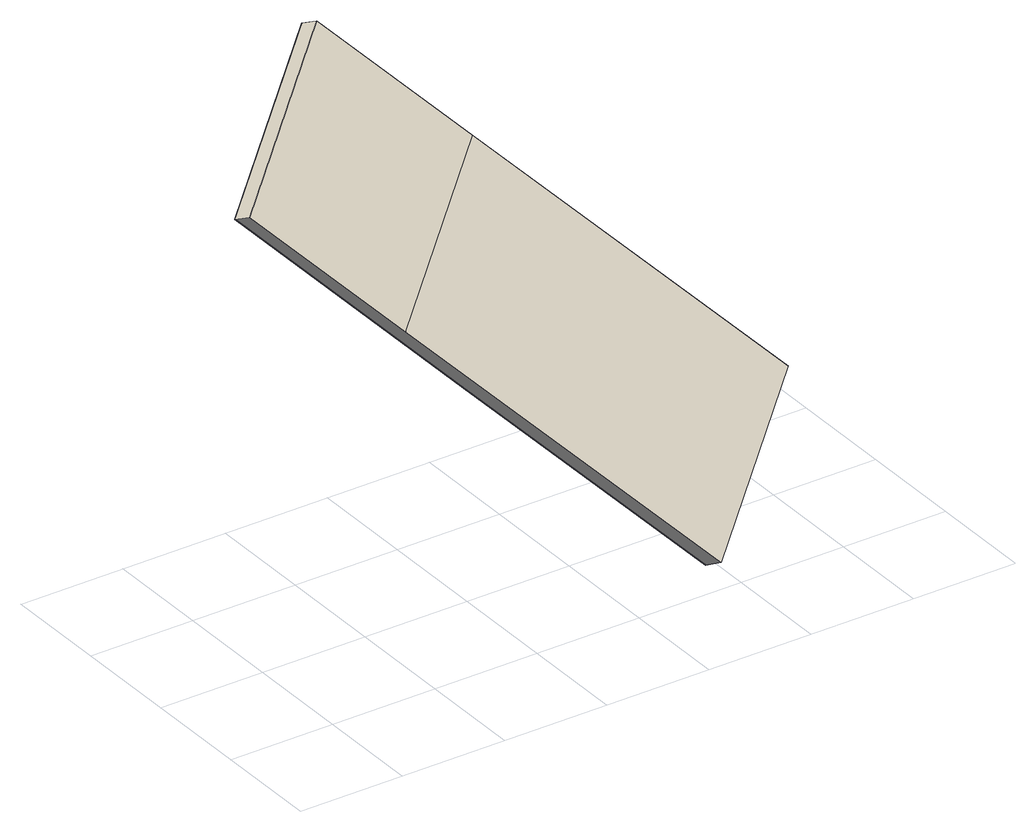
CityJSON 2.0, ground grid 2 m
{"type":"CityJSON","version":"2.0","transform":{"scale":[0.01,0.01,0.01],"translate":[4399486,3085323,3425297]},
"CityObjects":{
"building1":{"type":"Building","attributes":{"+quality-reliability":[{"reliability":0.99},{"target":[0,0],"reliability":0.98}],"+quality-positionalQuality":{"set1":{"CE90":{"value":10,"uom":"m"},"LE90":0.607},"set2":[{"SE90":0.694,"LE90":0.348},{"SE90":1.25,"LE90":0.63}],"set3":{"targetSurface":[0,0],"position":[0.5,0,0,0.5,0,0.5],"azimuth":{"value":90,"uom":"dd"},"elevation":{"value":0,"uom":"dd"},"texture_CE90":{"value":0.26,"uom":"m"}},"set4":{"targetVertex":2,"positionAccuracy":[0.5,0,0,0.5,0,0.5]}},"+quality-visualQuality":{"set1":{"textureType":"None"}},"+quality-completeness":0.88,"+quality-temporalReliability":{"measureDate":"2017-10-22","measureTime":"10:33:38+00:00","transience":3650}},"geometry":[{"type":"Solid","lod":"2","boundaries":[[[[0,1,2,3]],[[1,4,5,2]],[[4,6,7,5]],[[6,8,9,7]],[[8,10,11,9]],[[10,0,3,11]],[[3,2,5,7,9,11]],[[1,0,10]],[[10,8,6]],[[10,6,4]],[[10,4,1]]]],"semantics":{"surfaces":[{"type":"WallSurface"},{"type":"GroundSurface"},{"type":"RoofSurface"}],"values":[[0,0,0,0,0,0,1,2,2,2,2]]}}]}
},
"vertices":[
[265,433,1078],[257,463,1062],[4,286,864],[12,255,880],[637,363,667],[384,185,469],[1036,254,256],[783,77,57],[1044,221,274],[791,44,76],[524,364,810],[271,186,612]
]}
